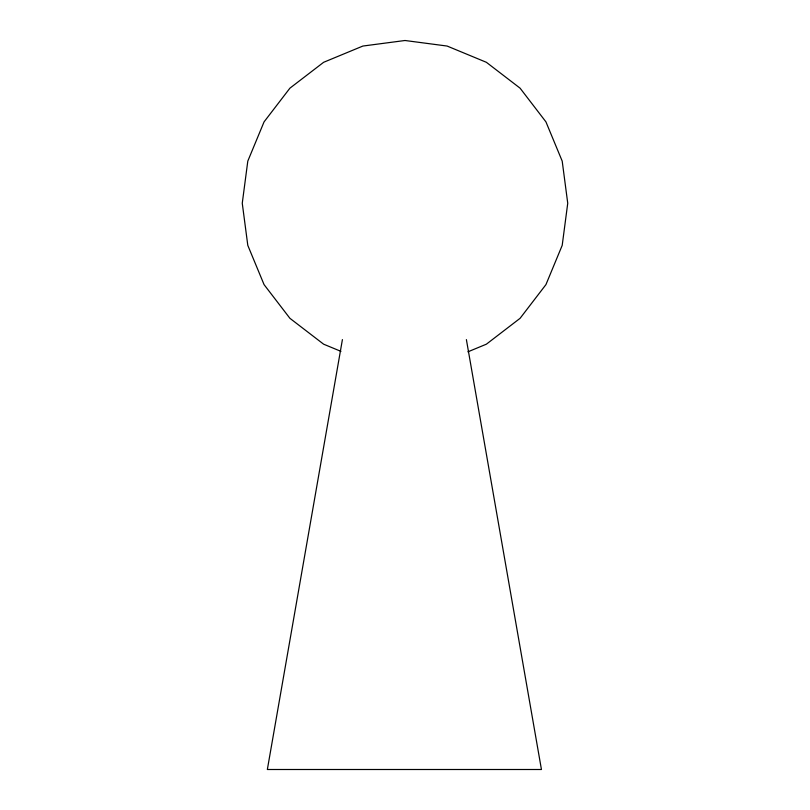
<?xml version="1.0" encoding="UTF-8"?>
<svg xmlns="http://www.w3.org/2000/svg" width="810" height="810" viewBox="0 0 810 810"><rect width="100%" height="100%" fill="white"/><g stroke="black" fill="none" stroke-linecap="round" stroke-linejoin="round"><path stroke-width="1.21" d="M342.407 339.603L267.351 769.5L541.444 769.5L466.388 339.603M467.897 351.834L486.375 344.189L520.081 318.32L545.94 284.614L562.201 245.369L567.739 203.239L562.201 161.119L545.94 121.875L520.081 88.168L486.375 62.299L447.12 46.048L405 40.5L362.88 46.048L323.625 62.299L289.919 88.168L264.06 121.875L247.799 161.119L242.261 203.239L247.799 245.369L264.06 284.614L289.919 318.32L323.625 344.189L340.949 351.358"/></g></svg>
